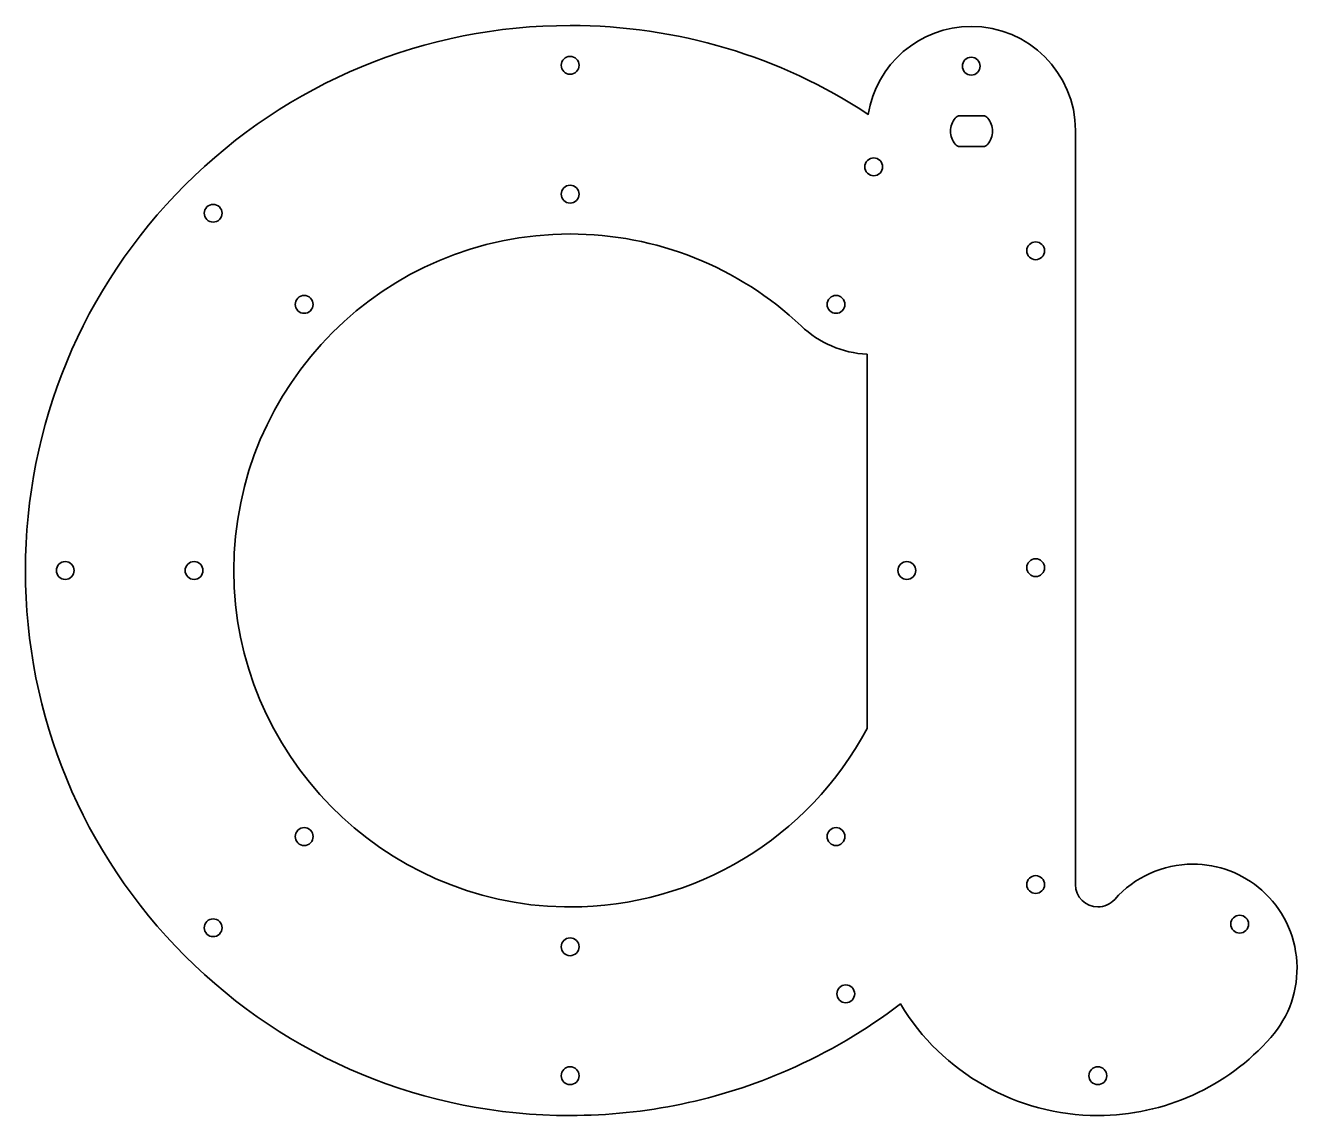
# Model space of a CAD drawing. Header units: inches. Extents: x 115 to 357, y -310 to -102.
import ezdxf

# ---------------------------------------------------------------- set-up
doc = ezdxf.new("R2010")
doc.units = ezdxf.units.IN
doc.header["$MEASUREMENT"] = 0
doc.layers.add('Plexiglass_01_3mmThick', color=7, linetype='Continuous')

msp = doc.modelspace()

# ---------------------------------------------------------------- linework, layer by layer
at = {"layer": 'Plexiglass_01_3mmThick', "color": 92, "lineweight": 35}
for points, knots in [([(319.13, -310.12), (303.68, -310.12), (289.44, -302.03), (281.46, -288.86), (274.85, -293.89), (267.65, -298.13), (260.01, -301.46), (246.85, -307.21), (232.86, -310.12), (218.45, -310.12), (190.69, -310.12), (164.6, -299.31), (144.97, -279.69), (125.35, -260.06), (114.54, -233.97), (114.54, -206.21), (114.54, -178.45), (125.35, -152.36), (144.97, -132.73), (164.6, -113.1), (190.69, -102.3), (218.45, -102.3), (238.86, -102.3), (258.46, -108.14), (275.34, -119.24), (276.84, -109.74), (285.08, -102.46), (294.98, -102.46), (305.94, -102.46), (314.86, -111.38), (314.86, -122.34), (314.86, -122.34), (314.86, -266.09), (314.86, -266.09), (314.86, -268.45), (316.78, -270.36), (319.13, -270.36), (320.36, -270.36), (321.53, -269.84), (322.34, -268.91), (326.11, -264.64), (331.55, -262.19), (337.25, -262.19), (342.1, -262.19), (346.77, -263.95), (350.4, -267.16), (354.38, -270.67), (356.76, -275.53), (357.09, -280.83), (357.42, -286.13), (355.67, -291.24), (352.15, -295.22), (343.79, -304.69), (331.76, -310.12), (319.13, -310.12)], [0, 0, 0, 0, 1, 1, 1, 2, 2, 2, 3, 3, 3, 4, 4, 4, 5, 5, 5, 6, 6, 6, 7, 7, 7, 8, 8, 8, 9, 9, 9, 10, 10, 10, 11, 11, 11, 12, 12, 12, 13, 13, 13, 14, 14, 14, 15, 15, 15, 16, 16, 16, 17, 17, 17, 18, 18, 18, 18]), ([(220.15, -109.89), (220.15, -110.82), (219.39, -111.59), (218.45, -111.59), (217.51, -111.59), (216.75, -110.82), (216.75, -109.89), (216.75, -108.95), (217.51, -108.19), (218.45, -108.19), (219.39, -108.19), (220.15, -108.95), (220.15, -109.89)], [0, 0, 0, 0, 1, 1, 1, 2, 2, 2, 3, 3, 3, 4, 4, 4, 4]), ([(294.98, -111.75), (294.04, -111.75), (293.28, -110.99), (293.28, -110.05), (293.28, -109.11), (294.04, -108.35), (294.98, -108.35), (295.92, -108.35), (296.68, -109.11), (296.68, -110.05), (296.68, -110.99), (295.92, -111.75), (294.98, -111.75)], [0, 0, 0, 0, 1, 1, 1, 2, 2, 2, 3, 3, 3, 4, 4, 4, 4]), ([(291.03, -122.45), (291.03, -122.45), (291.03, -122.45), (291.03, -122.45), (291.03, -123.38), (291.36, -124.24), (291.9, -124.92), (292.13, -125.21), (292.47, -125.38), (292.83, -125.38), (292.83, -125.38), (297.22, -125.38), (297.22, -125.38), (297.58, -125.38), (297.92, -125.21), (298.15, -124.92), (298.69, -124.24), (299.02, -123.38), (299.02, -122.45), (299.02, -121.51), (298.69, -120.65), (298.15, -119.97), (297.92, -119.69), (297.58, -119.52), (297.22, -119.52), (297.22, -119.52), (292.83, -119.52), (292.83, -119.52), (292.47, -119.52), (292.13, -119.69), (291.9, -119.97), (291.36, -120.65), (291.03, -121.51), (291.03, -122.45)], [0, 0, 0, 0, 1, 1, 1, 2, 2, 2, 3, 3, 3, 4, 4, 4, 5, 5, 5, 6, 6, 6, 7, 7, 7, 8, 8, 8, 9, 9, 9, 10, 10, 10, 11, 11, 11, 11]), ([(275.16, -128.04), (274.5, -128.7), (274.5, -129.78), (275.16, -130.44), (275.83, -131.1), (276.91, -131.1), (277.57, -130.44), (278.23, -129.78), (278.23, -128.7), (277.57, -128.04), (276.91, -127.37), (275.83, -127.37), (275.16, -128.04)], [0, 0, 0, 0, 1, 1, 1, 2, 2, 2, 3, 3, 3, 4, 4, 4, 4]), ([(220.15, -134.46), (220.15, -135.4), (219.39, -136.16), (218.45, -136.16), (217.51, -136.16), (216.75, -135.4), (216.75, -134.46), (216.75, -133.52), (217.51, -132.76), (218.45, -132.76), (219.39, -132.76), (220.15, -133.52), (220.15, -134.46)], [0, 0, 0, 0, 1, 1, 1, 2, 2, 2, 3, 3, 3, 4, 4, 4, 4]), ([(151.54, -136.9), (152.21, -137.56), (152.21, -138.64), (151.54, -139.3), (150.88, -139.96), (149.8, -139.96), (149.14, -139.3), (148.47, -138.64), (148.47, -137.56), (149.14, -136.9), (149.8, -136.23), (150.88, -136.23), (151.54, -136.9)], [0, 0, 0, 0, 1, 1, 1, 2, 2, 2, 3, 3, 3, 4, 4, 4, 4]), ([(218.45, -142.05), (183.07, -142.05), (154.29, -170.83), (154.29, -206.21), (154.29, -241.02), (182.6, -269.79), (217.4, -270.36), (217.4, -270.36), (218.43, -270.35), (218.43, -270.35), (242.26, -270.35), (263.93, -257.32), (275.1, -236.31), (275.1, -236.31), (275.1, -164.98), (275.1, -164.98), (270.4, -164.73), (265.96, -162.83), (262.51, -159.58), (250.56, -148.28), (234.91, -142.05), (218.45, -142.05)], [0, 0, 0, 0, 1, 1, 1, 2, 2, 2, 3, 3, 3, 4, 4, 4, 5, 5, 5, 6, 6, 6, 7, 7, 7, 7]), ([(307.27, -146.95), (306.33, -146.95), (305.57, -146.19), (305.57, -145.25), (305.57, -144.32), (306.33, -143.55), (307.27, -143.55), (308.21, -143.55), (308.97, -144.32), (308.97, -145.25), (308.97, -146.19), (308.21, -146.95), (307.27, -146.95)], [0, 0, 0, 0, 1, 1, 1, 2, 2, 2, 3, 3, 3, 4, 4, 4, 4]), ([(168.92, -154.28), (169.58, -154.94), (169.58, -156.02), (168.92, -156.68), (168.26, -157.34), (167.18, -157.34), (166.52, -156.68), (165.85, -156.02), (165.85, -154.94), (166.52, -154.28), (167.18, -153.61), (168.26, -153.61), (168.92, -154.28)], [0, 0, 0, 0, 1, 1, 1, 2, 2, 2, 3, 3, 3, 4, 4, 4, 4]), ([(267.98, -154.28), (267.32, -154.94), (267.32, -156.02), (267.98, -156.68), (268.64, -157.34), (269.72, -157.34), (270.38, -156.68), (271.05, -156.02), (271.05, -154.94), (270.38, -154.28), (269.72, -153.61), (268.64, -153.61), (267.98, -154.28)], [0, 0, 0, 0, 1, 1, 1, 2, 2, 2, 3, 3, 3, 4, 4, 4, 4]), ([(307.27, -207.37), (306.33, -207.37), (305.57, -206.61), (305.57, -205.67), (305.57, -204.73), (306.33, -203.97), (307.27, -203.97), (308.21, -203.97), (308.97, -204.73), (308.97, -205.67), (308.97, -206.61), (308.21, -207.37), (307.27, -207.37)], [0, 0, 0, 0, 1, 1, 1, 2, 2, 2, 3, 3, 3, 4, 4, 4, 4]), ([(122.13, -207.91), (121.19, -207.91), (120.43, -207.15), (120.43, -206.21), (120.43, -205.27), (121.19, -204.51), (122.13, -204.51), (123.07, -204.51), (123.83, -205.27), (123.83, -206.21), (123.83, -207.15), (123.07, -207.91), (122.13, -207.91)], [0, 0, 0, 0, 1, 1, 1, 2, 2, 2, 3, 3, 3, 4, 4, 4, 4]), ([(146.7, -207.91), (145.77, -207.91), (145, -207.15), (145, -206.21), (145, -205.27), (145.77, -204.51), (146.7, -204.51), (147.64, -204.51), (148.4, -205.27), (148.4, -206.21), (148.4, -207.15), (147.64, -207.91), (146.7, -207.91)], [0, 0, 0, 0, 1, 1, 1, 2, 2, 2, 3, 3, 3, 4, 4, 4, 4]), ([(282.69, -207.91), (281.75, -207.91), (280.99, -207.15), (280.99, -206.21), (280.99, -205.27), (281.75, -204.51), (282.69, -204.51), (283.63, -204.51), (284.39, -205.27), (284.39, -206.21), (284.39, -207.15), (283.63, -207.91), (282.69, -207.91)], [0, 0, 0, 0, 1, 1, 1, 2, 2, 2, 3, 3, 3, 4, 4, 4, 4]), ([(168.92, -258.14), (168.26, -258.81), (167.18, -258.81), (166.52, -258.14), (165.85, -257.48), (165.85, -256.4), (166.52, -255.74), (167.18, -255.07), (168.26, -255.07), (168.92, -255.74), (169.59, -256.4), (169.59, -257.48), (168.92, -258.14)], [0, 0, 0, 0, 1, 1, 1, 2, 2, 2, 3, 3, 3, 4, 4, 4, 4]), ([(270.38, -255.74), (271.05, -256.4), (271.05, -257.48), (270.38, -258.14), (269.72, -258.81), (268.64, -258.81), (267.98, -258.14), (267.32, -257.48), (267.32, -256.4), (267.98, -255.74), (268.64, -255.07), (269.72, -255.07), (270.38, -255.74)], [0, 0, 0, 0, 1, 1, 1, 2, 2, 2, 3, 3, 3, 4, 4, 4, 4]), ([(307.27, -264.39), (306.33, -264.39), (305.57, -265.15), (305.57, -266.09), (305.57, -267.03), (306.33, -267.79), (307.27, -267.79), (308.21, -267.79), (308.97, -267.03), (308.97, -266.09), (308.97, -265.15), (308.21, -264.39), (307.27, -264.39)], [0, 0, 0, 0, 1, 1, 1, 2, 2, 2, 3, 3, 3, 4, 4, 4, 4]), ([(346.18, -271.93), (345.25, -271.93), (344.48, -272.69), (344.48, -273.63), (344.48, -274.57), (345.25, -275.33), (346.18, -275.33), (347.12, -275.33), (347.88, -274.57), (347.88, -273.63), (347.88, -272.69), (347.12, -271.93), (346.18, -271.93)], [0, 0, 0, 0, 1, 1, 1, 2, 2, 2, 3, 3, 3, 4, 4, 4, 4]), ([(151.54, -275.52), (150.88, -276.19), (149.8, -276.19), (149.14, -275.52), (148.47, -274.86), (148.47, -273.78), (149.14, -273.12), (149.8, -272.46), (150.88, -272.46), (151.54, -273.12), (152.21, -273.78), (152.21, -274.86), (151.54, -275.52)], [0, 0, 0, 0, 1, 1, 1, 2, 2, 2, 3, 3, 3, 4, 4, 4, 4]), ([(220.15, -277.95), (220.15, -278.89), (219.39, -279.65), (218.45, -279.65), (217.51, -279.65), (216.75, -278.89), (216.75, -277.95), (216.75, -277.02), (217.51, -276.25), (218.45, -276.25), (219.39, -276.25), (220.15, -277.02), (220.15, -277.95)], [0, 0, 0, 0, 1, 1, 1, 2, 2, 2, 3, 3, 3, 4, 4, 4, 4]), ([(271.04, -288.63), (270.1, -288.63), (269.34, -287.86), (269.34, -286.93), (269.34, -285.99), (270.1, -285.23), (271.04, -285.23), (271.98, -285.23), (272.74, -285.99), (272.74, -286.93), (272.74, -287.86), (271.98, -288.63), (271.04, -288.63)], [0, 0, 0, 0, 1, 1, 1, 2, 2, 2, 3, 3, 3, 4, 4, 4, 4]), ([(220.15, -302.53), (220.15, -303.47), (219.39, -304.23), (218.45, -304.23), (217.51, -304.23), (216.75, -303.47), (216.75, -302.53), (216.75, -301.59), (217.51, -300.83), (218.45, -300.83), (219.39, -300.83), (220.15, -301.59), (220.15, -302.53)], [0, 0, 0, 0, 1, 1, 1, 2, 2, 2, 3, 3, 3, 4, 4, 4, 4]), ([(319.13, -300.83), (318.19, -300.83), (317.43, -301.59), (317.43, -302.53), (317.43, -303.47), (318.19, -304.23), (319.13, -304.23), (320.07, -304.23), (320.83, -303.47), (320.83, -302.53), (320.83, -301.59), (320.07, -300.83), (319.13, -300.83)], [0, 0, 0, 0, 1, 1, 1, 2, 2, 2, 3, 3, 3, 4, 4, 4, 4])]:
    msp.add_open_spline(points, degree=3, knots=knots, dxfattribs=at)

doc.saveas('drawing.dxf')
